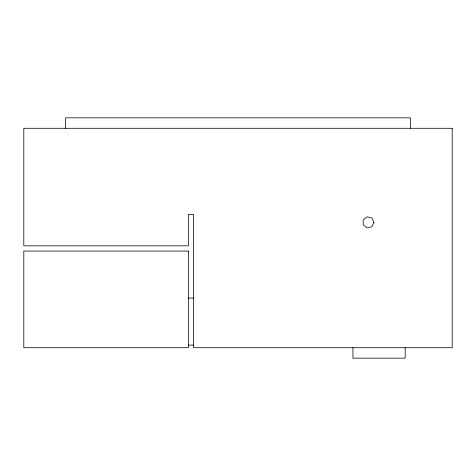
<?xml version="1.0" encoding="UTF-8"?>
<svg xmlns="http://www.w3.org/2000/svg" width="476" height="476" viewBox="0 0 476 476"><rect width="100%" height="100%" fill="white"/><g stroke="black" fill="none" stroke-linecap="round" stroke-linejoin="round"><path stroke-width="0.71" d="M188.371 298.083L193.595 298.083M188.371 345.1L193.595 345.1M410.407 128.288L410.407 117.84L65.593 117.84L65.593 128.288M405.183 347.712L405.183 358.16L352.936 358.16L352.936 347.712M373.952 222.328L371.827 226.749L367.044 227.843L363.206 224.785L363.206 219.876L367.044 216.818L371.827 217.913L373.952 222.328M452.2 128.288L23.8 128.288L23.8 245.836L188.371 245.836L188.371 214.492L193.595 214.492L193.595 347.712L452.2 347.712L452.2 128.288M188.371 251.06L23.8 251.06L23.8 347.712L188.371 347.712L188.371 251.06"/></g></svg>
